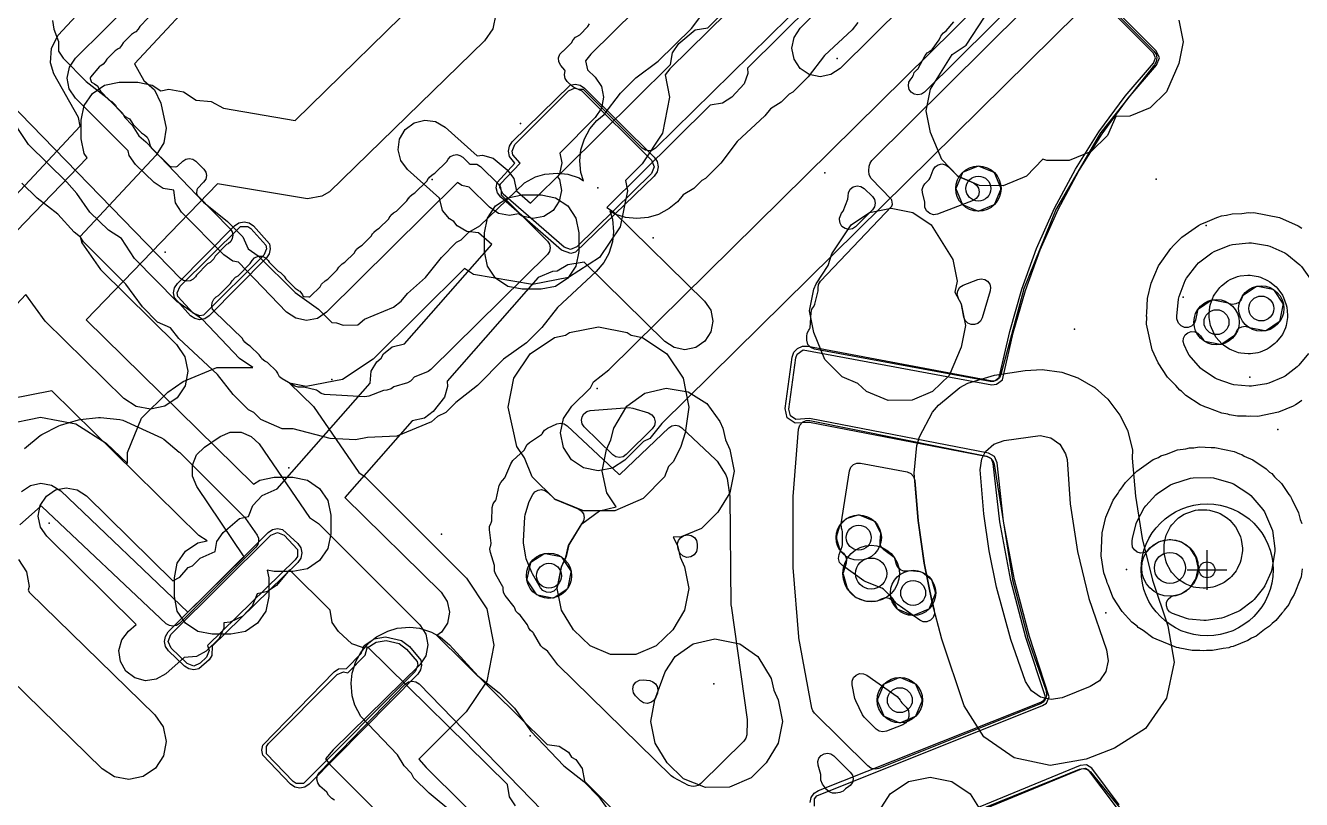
# Model space of a CAD drawing. Header units: metres. Extents: x -2677 to -840, y 169 to 1487.
# Drawn here: x -2330.3 to -2262.6, y 718.4 to 759.4 of the extents above; entities that cross this region are included whole.
import ezdxf

# ---------------------------------------------------------------- set-up
doc = ezdxf.new("R2010")
doc.units = ezdxf.units.M
for name, color, linetype in [('AI_GREENING_ALLOWED_ZONE', 4, 'Continuous'), ('AI_GREENING_EXCLUSIONS', 1, 'Continuous'), ('AI_GREENING_LAWN', 82, 'Continuous'), ('AI_GREENING_REJECTED', 6, 'Continuous'), ('AI_GREENING_SHRUBS', 92, 'Continuous'), ('AI_GREENING_TREES', 3, 'Continuous')]:
    doc.layers.add(name, color=color, linetype=linetype)

# ---------------------------------------------------------------- blocks, each defined once
blk = doc.blocks.new('AI_TREE')
for p, q in [((0, -0.3), (0, 0.3)), ((-0.3, 0), (0.3, 0))]:
    blk.add_line(p, q)
for radius in [1, 0.12]:
    blk.add_circle((0, 0), radius)
blk = doc.blocks.new('AI_SHRUB')
for radius in [1, 0.55]:
    blk.add_circle((0, 0), radius)

msp = doc.modelspace()

# ---------------------------------------------------------------- linework, layer by layer
at = {"layer": 'AI_GREENING_ALLOWED_ZONE'}
for points in [[(-2282.602, 749.864), (-2282.612, 749.863), (-2282.613, 750.03), (-2282.732, 750.537), (-2282.743, 750.701), (-2282.7, 750.86), (-2282.608, 750.997), (-2282.386, 751.229), (-2282.335, 751.309), (-2282.169, 751.732), (-2282.061, 751.898), (-2281.898, 752.01), (-2281.703, 752.049), (-2281.509, 752.01), (-2281.346, 751.899), (-2280.897, 751.439), (-2280.818, 751.385), (-2280.03, 751.044), (-2279.869, 750.932), (-2279.763, 750.767), (-2279.728, 750.575), (-2279.771, 750.383), (-2279.883, 750.223), (-2280.049, 750.118), (-2281.934, 749.392), (-2282.145, 749.359), (-2282.351, 749.418), (-2282.513, 749.558), (-2282.602, 749.752), (-2282.602, 749.864)], [(-2280.832, 744.92), (-2280.893, 745.123), (-2280.865, 745.333), (-2280.752, 745.512), (-2280.574, 745.629), (-2279.799, 745.928), (-2279.617, 745.961), (-2279.436, 745.927), (-2279.28, 745.829), (-2279.169, 745.68), (-2279.121, 745.502), (-2279.14, 745.319), (-2279.565, 743.886), (-2279.652, 743.718), (-2279.795, 743.595), (-2279.973, 743.533), (-2280.161, 743.542), (-2280.333, 743.62), (-2280.464, 743.756), (-2280.535, 743.931), (-2280.668, 744.599), (-2280.694, 744.671), (-2280.832, 744.92)], [(-2267.155, 742.861), (-2267.23, 742.975), (-2267.414, 743.363), (-2267.455, 743.491), (-2267.53, 743.914), (-2267.535, 744.05), (-2267.492, 744.491), (-2267.46, 744.624), (-2267.299, 745.037), (-2267.233, 745.156), (-2266.974, 745.499), (-2266.88, 745.595), (-2266.539, 745.857), (-2266.421, 745.925), (-2266.023, 746.086), (-2265.885, 746.12), (-2265.482, 746.159), (-2265.351, 746.155), (-2264.938, 746.087), (-2264.814, 746.049), (-2264.433, 745.877), (-2264.321, 745.808), (-2263.989, 745.534), (-2263.899, 745.438), (-2263.649, 745.087), (-2263.588, 744.971), (-2263.443, 744.579), (-2263.414, 744.452), (-2263.375, 744.036), (-2263.379, 743.905), (-2263.451, 743.484), (-2263.491, 743.357), (-2263.649, 743.019), (-2263.714, 742.915), (-2263.959, 742.614), (-2264.047, 742.529), (-2264.357, 742.296), (-2264.464, 742.235), (-2264.831, 742.08), (-2264.95, 742.046), (-2265.345, 741.986), (-2265.467, 741.983), (-2265.854, 742.019), (-2265.973, 742.046), (-2266.34, 742.175), (-2266.449, 742.229), (-2266.759, 742.433), (-2266.86, 742.522), (-2267.155, 742.861)], [(-2286.601, 735.789), (-2286.531, 735.976), (-2286.394, 736.121), (-2286.211, 736.201), (-2286.012, 736.202), (-2283.544, 735.726), (-2283.347, 735.641), (-2283.204, 735.481), (-2283.141, 735.276), (-2282.964, 733.155), (-2282.963, 733.14), (-2282.638, 730.907), (-2282.636, 730.893), (-2282.214, 728.809), (-2282.211, 728.796), (-2282.111, 728.408), (-2282.101, 728.207), (-2282.172, 728.018), (-2282.311, 727.872), (-2282.497, 727.793), (-2282.698, 727.794), (-2282.883, 727.875), (-2284.083, 728.72), (-2284.24, 728.901), (-2284.279, 728.977), (-2284.324, 729.039), (-2284.8, 729.515), (-2284.885, 729.571), (-2285.74, 729.905), (-2285.846, 729.962), (-2286.982, 730.762), (-2287.13, 730.925), (-2287.193, 731.137), (-2287.159, 731.355), (-2286.993, 731.773), (-2286.976, 731.864), (-2286.976, 732.568), (-2286.989, 732.647), (-2287.021, 732.745), (-2287.041, 732.981), (-2286.601, 735.789)], [(-2302.067, 729.742), (-2302.144, 729.556), (-2302.289, 729.417), (-2302.477, 729.345), (-2302.678, 729.354), (-2302.859, 729.44), (-2302.992, 729.591), (-2303.414, 730.334), (-2303.444, 730.395), (-2303.739, 731.13), (-2303.769, 731.237), (-2303.884, 731.96), (-2303.89, 732.066), (-2303.82, 733.349), (-2303.8, 733.464), (-2303.61, 734.105), (-2303.571, 734.199), (-2303.396, 734.527), (-2303.279, 734.671), (-2303.118, 734.763), (-2302.935, 734.79), (-2302.754, 734.749), (-2302.601, 734.644), (-2302.271, 734.314), (-2302.19, 734.26), (-2300.985, 733.769), (-2300.824, 733.664), (-2300.715, 733.506), (-2300.673, 733.319), (-2300.705, 733.13), (-2300.806, 732.967), (-2300.829, 732.942), (-2301.481, 731.861), (-2301.51, 731.79), (-2301.635, 731.256), (-2301.667, 731.164), (-2301.866, 730.722), (-2301.883, 730.668), (-2302.067, 729.742)], [(-2269.522, 730.413), (-2269.592, 730.514), (-2269.774, 730.857), (-2269.817, 730.97), (-2269.91, 731.347), (-2269.924, 731.469), (-2269.923, 731.867), (-2269.907, 731.989), (-2269.808, 732.375), (-2269.763, 732.489), (-2269.577, 732.83), (-2269.507, 732.929), (-2269.244, 733.215), (-2269.151, 733.294), (-2268.852, 733.491), (-2268.726, 733.551), (-2268.26, 733.697), (-2268.116, 733.72), (-2267.662, 733.726), (-2267.52, 733.707), (-2267.083, 733.584), (-2266.951, 733.525), (-2266.554, 733.273), (-2266.443, 733.178), (-2266.135, 732.822), (-2266.058, 732.699), (-2265.872, 732.285), (-2265.832, 732.147), (-2265.771, 731.697), (-2265.773, 731.553), (-2265.85, 731.062), (-2265.89, 730.932), (-2266.042, 730.598), (-2266.107, 730.493), (-2266.349, 730.192), (-2266.437, 730.107), (-2266.745, 729.874), (-2266.852, 729.812), (-2267.217, 729.658), (-2267.337, 729.624), (-2267.729, 729.565), (-2267.853, 729.561), (-2268.237, 729.599), (-2268.356, 729.626), (-2268.72, 729.756), (-2268.83, 729.812), (-2269.162, 730.035), (-2269.255, 730.116), (-2269.522, 730.413)], [(-2295.705, 731.762), (-2295.715, 731.936), (-2295.664, 732.103), (-2295.558, 732.243), (-2295.411, 732.337), (-2295.373, 732.353), (-2295.183, 732.392), (-2294.993, 732.355), (-2294.83, 732.249), (-2294.721, 732.089), (-2294.68, 731.899), (-2294.677, 731.708), (-2294.717, 731.505), (-2294.837, 731.335), (-2295.015, 731.228), (-2295.221, 731.203), (-2295.419, 731.263), (-2295.576, 731.399), (-2295.664, 731.587), (-2295.705, 731.762)], [(-2297.95, 723.858), (-2298.064, 724.029), (-2298.099, 724.232), (-2298.05, 724.433), (-2297.924, 724.596), (-2297.742, 724.694), (-2297.537, 724.711), (-2297.199, 724.668), (-2297.029, 724.614), (-2296.889, 724.504), (-2296.796, 724.352), (-2296.762, 724.178), (-2296.792, 724.002), (-2296.869, 723.79), (-2296.972, 723.62), (-2297.133, 723.504), (-2297.327, 723.46), (-2297.522, 723.494), (-2297.689, 723.602), (-2297.95, 723.858)], [(-2286.466, 724.45), (-2286.466, 724.647), (-2286.39, 724.829), (-2286.249, 724.968), (-2286.066, 725.041), (-2285.868, 725.037), (-2285.688, 724.958), (-2284.074, 723.821), (-2283.916, 723.639), (-2283.878, 723.564), (-2283.832, 723.502), (-2283.597, 723.266), (-2283.483, 723.089), (-2283.452, 722.88), (-2283.459, 722.766), (-2283.506, 722.585), (-2283.615, 722.434), (-2283.773, 722.334), (-2284.648, 721.985), (-2284.837, 721.95), (-2285.026, 721.989), (-2285.186, 722.096), (-2285.819, 722.726), (-2285.915, 722.859), (-2286.276, 723.592), (-2286.318, 723.715), (-2286.466, 724.45)]]:
    msp.add_lwpolyline(points, close=True, dxfattribs=at)
at = {"layer": 'AI_GREENING_EXCLUSIONS'}
for points in [[(-2288.486, 769.529), (-2300.32, 757.861), (-2300.593, 757.52), (-2300.487, 757.038), (-2300.087, 756.64), (-2299.761, 756.154), (-2299.645, 755.581), (-2299.758, 755.006), (-2300.082, 754.519), (-2301.967, 752.625), (-2301.862, 752.104), (-2301.975, 751.53), (-2302.081, 751.369), (-2301.984, 751.222), (-2301.875, 750.647), (-2301.993, 750.074), (-2302.322, 749.59), (-2302.811, 749.268), (-2303.386, 749.158), (-2303.959, 749.277), (-2304.159, 749.413), (-2304.636, 749.316), (-2305.21, 749.429), (-2305.698, 749.753), (-2306.777, 750.827), (-2307.155, 750.902), (-2307.388, 751.058), (-2314.327, 744.19), (-2314.815, 743.867), (-2315.39, 743.756), (-2315.964, 743.873), (-2316.449, 744.202), (-2319.005, 746.84), (-2319.292, 746.899), (-2319.777, 747.227), (-2322.021, 749.498), (-2322.344, 749.987), (-2322.436, 750.651), (-2322.992, 750.755), (-2323.476, 751.067), (-2324.463, 752.015), (-2324.463, 752.015), (-2324.802, 752.504), (-2324.851, 752.739), (-2327.649, 755.537), (-2327.971, 756.025), (-2328.082, 756.598), (-2327.965, 757.171), (-2327.639, 757.656), (-2321.351, 763.895)], [(-2304.308, 718.03), (-2304.637, 718.514), (-2304.741, 719.166), (-2312.145, 726.448), (-2312.433, 726.432), (-2312.986, 726.626), (-2313.701, 727.268), (-2314.031, 727.752), (-2314.134, 728.404), (-2316.302, 730.536), (-2316.985, 729.715), (-2317.47, 729.387), (-2318.019, 729.275), (-2318.268, 728.621), (-2318.763, 728.083), (-2319.439, 727.766), (-2319.781, 727.731), (-2319.786, 727.443), (-2320.02, 726.906), (-2320.713, 726.239), (-2321.22, 725.946), (-2321.878, 725.89), (-2322.852, 725.035), (-2323.359, 724.742), (-2323.939, 724.666), (-2324.504, 724.817), (-2324.969, 725.173), (-2325.262, 725.68), (-2325.338, 726.26), (-2325.187, 726.825), (-2324.831, 727.29), (-2324.419, 727.652), (-2329.17, 732.324), (-2329.499, 732.808), (-2329.618, 733.381), (-2329.509, 733.956), (-2329.188, 734.446), (-2328.704, 734.775), (-2328.131, 734.894), (-2327.556, 734.784), (-2327.067, 734.463), (-2322.486, 729.958), (-2322.104, 730.159), (-2321.666, 730.659), (-2321.441, 730.757), (-2321.034, 731.164), (-2320.246, 731.504), (-2320.143, 732.034), (-2319.821, 732.522), (-2318.954, 733.259), (-2318.475, 733.371), (-2318.242, 733.946), (-2317.747, 734.485), (-2316.955, 734.825), (-2312.027, 740.43), (-2311.964, 741.062), (-2311.671, 741.569), (-2311.428, 741.754), (-2311.303, 741.986), (-2310.849, 742.355), (-2310.196, 742.513), (-2305.569, 747.777), (-2306.267, 748.399), (-2306.899, 748.466), (-2307.403, 748.763), (-2307.588, 749.006), (-2307.818, 749.133), (-2308.185, 749.589), (-2308.339, 750.243), (-2310.038, 751.757), (-2310.391, 752.224), (-2310.538, 752.791), (-2310.458, 753.37), (-2310.161, 753.875), (-2309.694, 754.228), (-2309.128, 754.375), (-2308.548, 754.294), (-2308.043, 753.998), (-2306.345, 752.485), (-2306.058, 752.515), (-2305.496, 752.349), (-2304.75, 751.743), (-2304.397, 751.276), (-2304.261, 750.629), (-2303.512, 749.963), (-2296.09, 757.312), (-2295.983, 757.938), (-2295.655, 758.423), (-2294.781, 759.151), (-2294.119, 759.263), (-2286.866, 766.444)], [(-2334.244, 746.729), (-2327.402, 754.057), (-2327.491, 754.502), (-2328.798, 756.817), (-2328.963, 757.4), (-2328.907, 758.178), (-2328.557, 758.876), (-2323.286, 764.543)], [(-2288.028, 765.053), (-2296.124, 757.093), (-2296.382, 756.767), (-2296.145, 755.589), (-2296.521, 753.675), (-2297.601, 752.05), (-2298.479, 751.168), (-2298.375, 750.621), (-2298.77, 748.71), (-2299.866, 747.096), (-2301.496, 746.025), (-2303.412, 745.658), (-2306.542, 746.192), (-2307.012, 746.505), (-2311.865, 741.702), (-2313.493, 740.626), (-2315.41, 740.256), (-2316.302, 740.439), (-2315.026, 739.194), (-2312.621, 735.703), (-2312.281, 735.474), (-2306.913, 730.092), (-2305.831, 728.468), (-2305.453, 726.554), (-2305.837, 724.641), (-2306.923, 723.021), (-2309.434, 720.516), (-2309.055, 720.066), (-2303.256, 714.321)], [(-2285.13, 763.941), (-2292.007, 757.133), (-2291.995, 756.844), (-2292.196, 756.295), (-2292.848, 755.587), (-2293.336, 755.265), (-2293.99, 755.169), (-2299.466, 749.747), (-2299.109, 749.512), (-2294.294, 744.777), (-2293.964, 744.293), (-2293.845, 743.72), (-2293.955, 743.145), (-2294.276, 742.655), (-2294.76, 742.326), (-2295.333, 742.207), (-2295.908, 742.317), (-2296.397, 742.638), (-2300.67, 746.84), (-2301.536, 746.699), (-2302.11, 746.364), (-2302.358, 746.342), (-2303.114, 746.026), (-2307.942, 740.534), (-2307.91, 740.247), (-2308.073, 739.685), (-2308.674, 738.934), (-2309.139, 738.578), (-2309.784, 738.438), (-2313.362, 734.368), (-2308.261, 729.351), (-2307.932, 728.867), (-2307.813, 728.294), (-2307.922, 727.719), (-2308.243, 727.23), (-2308.491, 727.061), (-2302.627, 721.294), (-2301.999, 721.196), (-2301.51, 720.875), (-2301.338, 720.622), (-2301.114, 720.485), (-2300.77, 720.011), (-2300.649, 719.349), (-2288.183, 706.868)], [(-2273.21, 761.325), (-2296.547, 738.297), (-2297.196, 737.493), (-2297.524, 737.334), (-2298.519, 736.354), (-2299.171, 735.926), (-2299.938, 735.78), (-2300.702, 735.938), (-2301.347, 736.377), (-2301.776, 737.029), (-2301.922, 737.795), (-2301.764, 738.559), (-2301.325, 739.205), (-2300.332, 740.183), (-2300.169, 740.507), (-2299.36, 741.141), (-2275.817, 764.372)], [(-2273.21, 761.325), (-2296.547, 738.297), (-2297.196, 737.493), (-2297.524, 737.334), (-2298.519, 736.354), (-2299.171, 735.926), (-2299.938, 735.78), (-2300.702, 735.938), (-2301.347, 736.377), (-2301.776, 737.029), (-2301.922, 737.795), (-2301.764, 738.559), (-2301.325, 739.205), (-2300.332, 740.183), (-2300.169, 740.507), (-2299.36, 741.141), (-2275.817, 764.372)], [(-2288.693, 718.218), (-2288.636, 718.482), (-2288.479, 718.709), (-2288.253, 718.855), (-2276.457, 723.525), (-2276.457, 723.525), (-2276.3, 723.627), (-2276.216, 723.82), (-2277.261, 726.958), (-2278.054, 729.967), (-2278.634, 733.076), (-2278.979, 736.179), (-2279.068, 736.421), (-2279.286, 736.533), (-2288.73, 738.357), (-2289.49, 738.309), (-2289.902, 738.595), (-2290.016, 739.083), (-2289.643, 741.803), (-2289.549, 742.069), (-2289.358, 742.276), (-2289.101, 742.391), (-2288.82, 742.396), (-2279.044, 740.552), (-2278.872, 740.568), (-2278.66, 740.726), (-2278.111, 743.162), (-2277.466, 745.42), (-2276.682, 747.574), (-2275.729, 749.71), (-2274.625, 751.772), (-2273.375, 753.753), (-2271.983, 755.644), (-2270.489, 757.395), (-2270.37, 757.665), (-2270.493, 757.919), (-2276.787, 764.247)], [(-2288.459, 718.023), (-2288.452, 718.403), (-2288.34, 718.565), (-2276.365, 723.347), (-2276.158, 723.481), (-2276.012, 723.815), (-2277.067, 727.009), (-2277.067, 727.009), (-2277.86, 730.018), (-2278.438, 733.112), (-2278.782, 736.214), (-2278.917, 736.555), (-2279.232, 736.726), (-2288.724, 738.559), (-2289.443, 738.503), (-2289.737, 738.707), (-2289.818, 739.056), (-2289.445, 741.776), (-2289.378, 741.965), (-2289.058, 742.196), (-2279.053, 740.35), (-2278.816, 740.373), (-2278.489, 740.616), (-2277.919, 743.107), (-2277.279, 745.351), (-2276.494, 747.505), (-2275.546, 749.628), (-2274.449, 751.678), (-2273.206, 753.646), (-2271.822, 755.526), (-2270.327, 757.277), (-2270.167, 757.669), (-2270.337, 758.046), (-2276.645, 764.388)], [(-2282.004, 762.162), (-2287.101, 757.106), (-2287.589, 756.783), (-2288.163, 756.671), (-2288.737, 756.787), (-2289.222, 757.114), (-2289.545, 757.602), (-2289.657, 758.177), (-2289.541, 758.75), (-2289.213, 759.236), (-2284.904, 763.51)], [(-2320.36, 761.816), (-2324.514, 757.358), (-2324.014, 756.479), (-2323.457, 755.974), (-2323.123, 755.269), (-2322.836, 753.945), (-2322.962, 753.174), (-2323.373, 752.511), (-2327.401, 748.197), (-2327.3, 747.86), (-2326.313, 746.447), (-2322.279, 742.475), (-2321.84, 741.829), (-2321.682, 741.065), (-2321.828, 740.299), (-2322.257, 739.647), (-2322.902, 739.208), (-2323.667, 739.05), (-2324.433, 739.196), (-2325.085, 739.625), (-2329.25, 743.726), (-2330.269, 745.125), (-2331.261, 744.063)], [(-2338.251, 740.748), (-2327.021, 752.368), (-2327.183, 752.611), (-2327.335, 753.376), (-2327.335, 754.376), (-2327.183, 755.141), (-2326.749, 755.79), (-2326.1, 756.224), (-2325.335, 756.376), (-2324.335, 756.376), (-2323.57, 756.224), (-2323.111, 755.918), (-2322.687, 756.01), (-2321.919, 755.871), (-2321.24, 755.426), (-2320.457, 755.352), (-2319.793, 754.999), (-2315.997, 754.345), (-2308.761, 761.431)], [(-2305.362, 759.981), (-2305.523, 759.217), (-2305.963, 758.573), (-2314.175, 750.567), (-2314.583, 750.345), (-2315.35, 750.2), (-2320.115, 750.995), (-2327.075, 743.794), (-2318.205, 735.072), (-2317.876, 735.292), (-2317.111, 735.444), (-2316.111, 735.444), (-2315.346, 735.292), (-2314.697, 734.858), (-2314.263, 734.209), (-2314.111, 733.444), (-2314.111, 732.444), (-2314.263, 731.679), (-2314.697, 731.03), (-2315.346, 730.596), (-2316.111, 730.444), (-2317.111, 730.444), (-2317.477, 730.517), (-2317.399, 730.124), (-2317.399, 729.124), (-2317.551, 728.358), (-2317.985, 727.709), (-2318.634, 727.276), (-2319.399, 727.124), (-2320.399, 727.124), (-2321.164, 727.276), (-2321.813, 727.709), (-2322.247, 728.358), (-2322.399, 729.124), (-2322.399, 730.124), (-2322.247, 730.889), (-2321.813, 731.538), (-2321.164, 731.971), (-2320.663, 732.071), (-2321.106, 732.362), (-2328.899, 740.027), (-2331.137, 739.59)], [(-2328.854, 759.651), (-2328.794, 759.184), (-2328.545, 758.538), (-2328.545, 758.027), (-2328.295, 757.659), (-2327.073, 756.409), (-2325.969, 755.555), (-2325.159, 754.745), (-2325.046, 754.523), (-2324.63, 754.107), (-2324.284, 753.54), (-2323.908, 753.227), (-2320.858, 750.022), (-2319.578, 748.993), (-2318.768, 748.182), (-2318.484, 747.552), (-2317.951, 747.173), (-2315.995, 745.23), (-2314.767, 744.35), (-2314.058, 743.64), (-2313.803, 743.637), (-2313.445, 743.502), (-2312.668, 743.516), (-2312.312, 743.815), (-2310.783, 744.452), (-2310.379, 744.773), (-2310.036, 745.18), (-2309.083, 746.032), (-2308.245, 747.093), (-2307.434, 747.904), (-2307.196, 748.024), (-2306.792, 748.428), (-2306.21, 748.778), (-2303.843, 751.049), (-2303.248, 751.358), (-2302.759, 751.502), (-2302.086, 751.564), (-2301.541, 751.502), (-2300.93, 751.309), (-2300.7, 751.151), (-2300.845, 751.602), (-2300.904, 752.222), (-2300.842, 752.805), (-2300.663, 753.379), (-2300.38, 753.901), (-2300.006, 754.347), (-2299.609, 754.672), (-2298.748, 755.804), (-2297.938, 756.615), (-2296.747, 757.49), (-2294.98, 759.235), (-2294.119, 760.367)], [(-2269.141, 759.675), (-2268.913, 758.527), (-2269.141, 757.379), (-2269.79, 755.878), (-2270.664, 755.025), (-2271.747, 754.572), (-2272.483, 754.556), (-2272.917, 753.558), (-2273.791, 752.705), (-2274.952, 752.236), (-2276.14, 752.236), (-2276.359, 752.31), (-2277.226, 751.404), (-2278.45, 750.892), (-2279.716, 750.908), (-2280.863, 751.404), (-2281.716, 752.278), (-2282.31, 753.715), (-2282.538, 754.863), (-2282.31, 756.011), (-2281.158, 757.848), (-2280.416, 758.344), (-2279.447, 759.819)], [(-2286.162, 759.536), (-2286.466, 759.163), (-2287.923, 757.799), (-2288.79, 756.659), (-2289.601, 755.849), (-2289.81, 755.741), (-2290.235, 755.317), (-2290.791, 754.973), (-2291.095, 754.6), (-2292.552, 753.236), (-2293.419, 752.097), (-2294.23, 751.286), (-2294.44, 751.178), (-2294.864, 750.754), (-2295.421, 750.41), (-2295.724, 750.037), (-2296.159, 749.68), (-2296.726, 749.378), (-2297.271, 749.215), (-2297.885, 749.156), (-2298.473, 749.218), (-2299.044, 749.394), (-2299.306, 749.566), (-2299.169, 749.119), (-2299.111, 748.455), (-2299.172, 747.916), (-2299.368, 747.302), (-2299.626, 746.832), (-2300.039, 746.343), (-2302.082, 744.444), (-2302.916, 743.386), (-2303.727, 742.575), (-2304.951, 741.701), (-2306.333, 740.305), (-2307.476, 739.4), (-2308.007, 738.87), (-2308.444, 738.673), (-2308.763, 738.38), (-2310.61, 737.619), (-2312.154, 737.554), (-2312.797, 737.428), (-2314.142, 737.508), (-2316.107, 738.005), (-2316.681, 738.019), (-2317.82, 738.509), (-2318.194, 738.883), (-2318.475, 739.021), (-2319.285, 739.831), (-2320.12, 740.894), (-2322.161, 742.794), (-2322.605, 743.359), (-2323.286, 743.664), (-2324.097, 744.474), (-2324.972, 745.679), (-2327.218, 747.918), (-2327.377, 748.163), (-2327.72, 748.434), (-2328.581, 749.38), (-2329.677, 750.227), (-2330.487, 751.037)], [(-2331.383, 738.248), (-2329.507, 738.633), (-2327.623, 738.285), (-2326.009, 737.255), (-2324.878, 736.178), (-2324.88, 736.764), (-2324.136, 738.573), (-2322.755, 739.958), (-2321.926, 740.513), (-2320.14, 741.258), (-2318.24, 741.269), (-2318.939, 741.742), (-2320.909, 743.807), (-2322.267, 744.767), (-2324.511, 747.038), (-2325.21, 748.098), (-2325.901, 748.543), (-2326.888, 749.491), (-2327.573, 750.48), (-2328.096, 751.081), (-2330.139, 753.077), (-2331.212, 754.703)], [(-2262.612, 739.511), (-2262.864, 739.33), (-2262.961, 739.289), (-2263.081, 739.213), (-2263.865, 738.898), (-2264.957, 738.673), (-2265.365, 738.678), (-2265.435, 738.667), (-2265.572, 738.68), (-2266.036, 738.685), (-2266.45, 738.763), (-2266.507, 738.769), (-2266.547, 738.782), (-2266.866, 738.842), (-2267.599, 739.126), (-2267.761, 739.179), (-2267.796, 739.202), (-2268.006, 739.284), (-2268.767, 739.773), (-2268.999, 740.004), (-2269.094, 740.068), (-2269.305, 740.309), (-2269.747, 740.75), (-2269.747, 740.75), (-2270.239, 741.509), (-2270.551, 742.206), (-2270.856, 743.556), (-2270.842, 743.922), (-2270.854, 743.99), (-2270.834, 744.156), (-2270.806, 744.914), (-2270.611, 745.736), (-2270.225, 746.644), (-2269.574, 747.577), (-2269.418, 747.732), (-2269.38, 747.786), (-2269.315, 747.836), (-2268.977, 748.175), (-2268.105, 748.79), (-2268.036, 748.819), (-2268.01, 748.839), (-2267.621, 748.996), (-2267.133, 749.204), (-2267.065, 749.22), (-2266.884, 749.293), (-2266.621, 749.327), (-2266.312, 749.401), (-2265.81, 749.43), (-2265.44, 749.477), (-2265.325, 749.458), (-2265.165, 749.468), (-2263.805, 749.214), (-2262.822, 748.778), (-2262.618, 748.64)], [(-2330.513, 734.699), (-2330.035, 735.018), (-2329.472, 735.133), (-2328.907, 735.029), (-2328.422, 734.72), (-2321.693, 728.299), (-2318.694, 731.231), (-2321.216, 734.963), (-2321.443, 735.504), (-2321.445, 736.091), (-2321.222, 736.634), (-2320.807, 737.049), (-2319.978, 737.604), (-2319.443, 737.828), (-2318.862, 737.831), (-2318.324, 737.614), (-2317.909, 737.209), (-2315.229, 733.318), (-2314.759, 733.003), (-2309.391, 727.62), (-2309.067, 727.133), (-2308.953, 726.559), (-2309.068, 725.985), (-2309.394, 725.499), (-2313.98, 720.996), (-2314.384, 720.523), (-2314.155, 720.223), (-2303.286, 709.395)], [(-2262.598, 730.598), (-2262.654, 730.167), (-2262.68, 730.109), (-2262.685, 730.08), (-2263.019, 729.239), (-2263.205, 728.95), (-2263.318, 728.699), (-2263.551, 728.409), (-2263.598, 728.336), (-2263.683, 728.245), (-2263.995, 727.857), (-2264.193, 727.7), (-2264.332, 727.552), (-2264.607, 727.372), (-2265.033, 727.034), (-2265.288, 726.926), (-2265.478, 726.802), (-2266.262, 726.486), (-2266.393, 726.459), (-2266.497, 726.416), (-2266.787, 726.379), (-2267.354, 726.262), (-2267.669, 726.266), (-2267.828, 726.245), (-2268.028, 726.27), (-2268.433, 726.274), (-2269.091, 726.398), (-2269.142, 726.405), (-2269.16, 726.412), (-2269.263, 726.431), (-2270.34, 726.865), (-2270.38, 726.88), (-2270.383, 726.882), (-2270.527, 726.94), (-2270.527, 726.94), (-2271.035, 727.321), (-2271.29, 727.492), (-2271.344, 727.552), (-2271.635, 727.769), (-2272.144, 728.339), (-2272.636, 729.098), (-2272.871, 729.716), (-2272.937, 729.848), (-2272.959, 729.947), (-2273.127, 730.39), (-2273.264, 731.285), (-2273.202, 732.502), (-2273.007, 733.324), (-2272.622, 734.233), (-2272.365, 734.6), (-2272.31, 734.708), (-2272.212, 734.819), (-2271.97, 735.165), (-2271.457, 735.68), (-2271.44, 735.699), (-2271.433, 735.704), (-2271.374, 735.763), (-2270.502, 736.379), (-2270.228, 736.488), (-2270.09, 736.578), (-2269.79, 736.664), (-2269.217, 736.893), (-2268.762, 736.956), (-2268.569, 737.011), (-2268.346, 737.014), (-2268.072, 737.052), (-2267.423, 737.026), (-2267.301, 737.028), (-2267.271, 737.02), (-2267.228, 737.018), (-2266.201, 736.803), (-2265.922, 736.679), (-2265.797, 736.647), (-2265.671, 736.567), (-2265.219, 736.366), (-2264.518, 735.896), (-2264.334, 735.719), (-2264.219, 735.646), (-2264.076, 735.471), (-2263.702, 735.113), (-2263.31, 734.536), (-2263.217, 734.423), (-2263.192, 734.363), (-2263.143, 734.291), (-2262.8, 733.562), (-2262.713, 733.214), (-2262.62, 732.991)], [(-2330.662, 731.089), (-2330.243, 730.43), (-2330.107, 729.662), (-2330.152, 729.463), (-2330.075, 729.334), (-2323.437, 722.859), (-2322.996, 722.215), (-2322.834, 721.452), (-2322.977, 720.685), (-2323.402, 720.031), (-2324.046, 719.589), (-2324.809, 719.427), (-2325.576, 719.57), (-2326.231, 719.996), (-2332.728, 726.335)], [(-2307.642, 717.662), (-2308.89, 718.698), (-2309.701, 719.509), (-2309.823, 719.752), (-2310.223, 720.153), (-2310.574, 720.739), (-2312.516, 722.77), (-2312.828, 723.372), (-2312.972, 723.869), (-2313.03, 724.535), (-2312.972, 725.057), (-2312.772, 725.69), (-2312.516, 726.156), (-2312.088, 726.665), (-2311.684, 726.987), (-2311.684, 726.987), (-2311.086, 727.299), (-2310.585, 727.444), (-2309.914, 727.502), (-2309.398, 727.444), (-2308.761, 727.242), (-2308.286, 726.979), (-2307.804, 726.568), (-2306.298, 724.905), (-2305.183, 724.027), (-2304.372, 723.216), (-2303.499, 721.986), (-2301.751, 720.155), (-2300.698, 719.321), (-2299.888, 718.511), (-2299.014, 717.28)], [(-2272.301, 718.088), (-2273.76, 720.039), (-2274.035, 720.21), (-2274.376, 720.177), (-2285.62, 715.544)], [(-2272.455, 717.961), (-2273.906, 719.901), (-2274.082, 720.013), (-2274.315, 719.986), (-2285.544, 715.359)]]:
    msp.add_lwpolyline(points, dxfattribs=at)
for points in [[(-2304.482, 753.216), (-2301.415, 756.223), (-2301.147, 756.277), (-2300.879, 756.224), (-2300.651, 756.073), (-2296.96, 752.4), (-2296.807, 752.171), (-2296.754, 751.902), (-2296.808, 751.632), (-2296.963, 751.405), (-2301.133, 747.368), (-2301.386, 747.312), (-2301.867, 747.483), (-2305.099, 750.288), (-2305.271, 750.514), (-2305.339, 750.791), (-2305.292, 751.072), (-2304.352, 752.098), (-2304.632, 752.452), (-2304.686, 752.72), (-2304.634, 752.988), (-2304.482, 753.216)], [(-2300.792, 755.931), (-2297.101, 752.258), (-2296.954, 751.902), (-2297.103, 751.547), (-2301.057, 747.655), (-2301.393, 747.512), (-2301.736, 747.634), (-2304.968, 750.439), (-2305.139, 750.798), (-2305.105, 750.999), (-2304.069, 752.099), (-2304.448, 752.529), (-2304.486, 752.721), (-2304.341, 753.075), (-2301.5, 755.93), (-2301.146, 756.077), (-2300.792, 755.931)], [(-2301.11, 746.641), (-2301.544, 745.992), (-2302.193, 745.559), (-2302.958, 745.407), (-2303.958, 745.407), (-2304.723, 745.559), (-2305.372, 745.992), (-2305.806, 746.641), (-2305.958, 747.407), (-2305.958, 748.407), (-2305.806, 749.172), (-2305.372, 749.821), (-2304.723, 750.254), (-2303.958, 750.407), (-2302.958, 750.407), (-2302.193, 750.254), (-2301.544, 749.821), (-2301.11, 749.172), (-2300.958, 748.407), (-2300.958, 747.407), (-2301.11, 746.641)], [(-2283.251, 749.478), (-2282.278, 748.827), (-2281.128, 746.99), (-2280.9, 745.842), (-2281.017, 745.254), (-2280.675, 744.637), (-2280.447, 743.489), (-2280.675, 742.341), (-2281.324, 740.841), (-2282.198, 739.987), (-2283.282, 739.534), (-2284.547, 739.518), (-2285.708, 739.987), (-2286.16, 740.419), (-2286.987, 740.765), (-2287.904, 741.681), (-2288.498, 743.118), (-2288.726, 744.266), (-2288.498, 745.414), (-2288.365, 745.702), (-2287.735, 746.669), (-2287.539, 747.278), (-2286.52, 748.827), (-2285.547, 749.478), (-2284.399, 749.706), (-2283.251, 749.478)], [(-2321.553, 744.008), (-2322.394, 744.955), (-2322.444, 745.219), (-2322.391, 745.483), (-2322.242, 745.707), (-2319.208, 748.773), (-2318.978, 748.928), (-2318.706, 748.981), (-2318.435, 748.925), (-2318.207, 748.767), (-2317.365, 747.822), (-2317.315, 747.558), (-2317.368, 747.294), (-2317.517, 747.069), (-2320.551, 744.002), (-2320.781, 743.847), (-2321.053, 743.794), (-2321.324, 743.851), (-2321.553, 744.008)], [(-2322.099, 745.567), (-2318.901, 748.743), (-2318.513, 748.741), (-2318.35, 748.628), (-2317.551, 747.748), (-2317.515, 747.559), (-2317.659, 747.21), (-2320.858, 744.032), (-2321.052, 743.994), (-2321.409, 744.147), (-2322.208, 745.029), (-2322.244, 745.218), (-2322.099, 745.567)], [(-2298.387, 743.114), (-2298.188, 742.981), (-2297.585, 742.861), (-2296.287, 741.994), (-2295.42, 740.696), (-2295.116, 739.166), (-2295.323, 737.795), (-2295.549, 737.07), (-2295.942, 736.28), (-2296.194, 736.009), (-2296.421, 735.466), (-2297.544, 734.322), (-2299.052, 733.674), (-2300.714, 733.659), (-2302.236, 734.279), (-2303.423, 735.466), (-2303.842, 736.468), (-2304.244, 737.07), (-2304.706, 739.166), (-2304.401, 740.696), (-2303.534, 741.994), (-2302.237, 742.861), (-2301.654, 742.977), (-2301.449, 743.114), (-2299.918, 743.419), (-2298.387, 743.114)], [(-2280.323, 740.436), (-2278.923, 740.863), (-2277.289, 741.109), (-2276.391, 741.162), (-2275.341, 741.017), (-2274.49, 740.722), (-2273.575, 740.187), (-2272.902, 739.589), (-2272.262, 738.744), (-2271.869, 737.934), (-2271.601, 736.908), (-2271.623, 736.456), (-2271.436, 734.44), (-2271.079, 732.198), (-2270.542, 729.989), (-2269.726, 727.568), (-2269.383, 725.648), (-2269.801, 723.742), (-2270.917, 722.142), (-2272.56, 721.09), (-2274.05, 720.507), (-2275.971, 720.164), (-2277.876, 720.583), (-2279.477, 721.699), (-2280.528, 723.342), (-2281.712, 726.86), (-2282.212, 728.802), (-2282.637, 730.9), (-2282.964, 733.147), (-2283.173, 735.667), (-2283.032, 737.124), (-2282.889, 737.597), (-2282.202, 738.889), (-2281.889, 739.272), (-2280.759, 740.202), (-2280.323, 740.436)], [(-2299.482, 736.922), (-2299.251, 737.434), (-2299.105, 738.054), (-2298.407, 739.212), (-2297.456, 739.894), (-2296.316, 740.161), (-2295.161, 739.972), (-2294.166, 739.355), (-2293.484, 738.404), (-2293.325, 738.054), (-2293.179, 737.434), (-2292.948, 736.922), (-2292.721, 735.774), (-2292.951, 734.626), (-2293.58, 733.591), (-2294.454, 732.738), (-2295.537, 732.284), (-2295.945, 732.269), (-2295.721, 731.828), (-2295.575, 731.208), (-2295.344, 730.696), (-2295.117, 729.548), (-2295.347, 728.4), (-2295.977, 727.364), (-2296.85, 726.511), (-2297.934, 726.058), (-2299.277, 726.058), (-2300.36, 726.511), (-2301.234, 727.364), (-2301.875, 728.4), (-2302.105, 729.548), (-2301.878, 730.696), (-2301.647, 731.208), (-2301.501, 731.828), (-2300.803, 732.986), (-2299.852, 733.668), (-2298.976, 733.874), (-2299.479, 734.626), (-2299.709, 735.774), (-2299.482, 736.922)], [(-2275.453, 737.192), (-2275.143, 736.695), (-2275.062, 736.388), (-2274.912, 734.03), (-2274.511, 731.509), (-2273.907, 729.025), (-2272.985, 726.293), (-2272.882, 725.717), (-2273.008, 725.145), (-2273.342, 724.665), (-2273.835, 724.35), (-2275.325, 723.767), (-2275.902, 723.664), (-2276.473, 723.789), (-2276.953, 724.124), (-2277.269, 724.617), (-2278.054, 726.845), (-2278.812, 729.629), (-2279.197, 731.542), (-2279.483, 733.511), (-2279.678, 735.843), (-2279.592, 736.422), (-2279.386, 736.81), (-2278.953, 737.204), (-2278.403, 737.402), (-2276.499, 737.664), (-2275.929, 737.532), (-2275.453, 737.192)], [(-2322.87, 726.472), (-2322.928, 726.744), (-2322.876, 727.016), (-2322.722, 727.248), (-2317.429, 732.523), (-2317.202, 732.674), (-2316.935, 732.727), (-2316.668, 732.675), (-2315.846, 731.933), (-2315.693, 731.704), (-2315.64, 731.434), (-2315.695, 731.164), (-2315.85, 730.936), (-2320.396, 726.49), (-2320.407, 725.997), (-2320.558, 725.772), (-2321.107, 725.297), (-2321.37, 725.243), (-2321.634, 725.291), (-2321.861, 725.436), (-2322.711, 726.245), (-2322.87, 726.472)], [(-2322.581, 727.106), (-2317.288, 732.381), (-2316.935, 732.527), (-2316.582, 732.382), (-2315.878, 731.627), (-2315.879, 731.241), (-2315.99, 731.079), (-2320.639, 726.532), (-2320.553, 726.264), (-2320.699, 725.913), (-2321.025, 725.589), (-2321.372, 725.443), (-2321.723, 725.581), (-2322.573, 726.39), (-2322.728, 726.746), (-2322.581, 727.106)], [(-2310.362, 726.793), (-2309.942, 726.481), (-2309.341, 725.756), (-2309.295, 725.495), (-2309.35, 725.235), (-2309.497, 725.015), (-2315.249, 719.186), (-2315.475, 719.033), (-2315.744, 718.978), (-2316.012, 719.03), (-2316.241, 719.182), (-2317.707, 720.715), (-2317.762, 720.982), (-2317.71, 721.25), (-2313.919, 725.137), (-2313.693, 725.289), (-2313.267, 725.312), (-2312.49, 726.099), (-2312.336, 726.532), (-2311.803, 726.876), (-2311.2, 726.999), (-2310.362, 726.793)], [(-2310.476, 726.629), (-2310.089, 726.345), (-2309.528, 725.685), (-2309.495, 725.498), (-2309.639, 725.155), (-2315.553, 719.217), (-2315.937, 719.215), (-2316.1, 719.323), (-2317.523, 720.792), (-2317.524, 721.174), (-2317.417, 721.337), (-2313.777, 724.996), (-2313.425, 725.143), (-2313.207, 725.088), (-2312.29, 726.018), (-2312.183, 726.404), (-2311.708, 726.7), (-2311.175, 726.8), (-2310.476, 726.629)], [(-2290.157, 722.506), (-2290.387, 721.358), (-2291.016, 720.322), (-2291.826, 719.512), (-2292.973, 719.016), (-2294.239, 719), (-2295.4, 719.469), (-2296.274, 720.322), (-2296.915, 721.358), (-2297.145, 722.506), (-2296.918, 723.654), (-2296.382, 725.136), (-2295.843, 725.944), (-2294.892, 726.626), (-2293.752, 726.893), (-2292.41, 726.626), (-2291.459, 725.944), (-2290.761, 724.786), (-2290.615, 724.166), (-2290.384, 723.654), (-2290.157, 722.506)], [(-2281.174, 719.318), (-2280.201, 718.667), (-2279.051, 716.83), (-2278.823, 715.682), (-2279.051, 714.534), (-2279.7, 713.033), (-2280.51, 712.223), (-2281.003, 712.001), (-2281.394, 711.105), (-2282.204, 710.294), (-2283.429, 709.783), (-2284.694, 709.798), (-2285.778, 710.252), (-2286.652, 711.105), (-2287.289, 712.605), (-2287.517, 713.753), (-2287.289, 714.901), (-2286.137, 716.738), (-2285.375, 717.248), (-2284.443, 718.667), (-2283.47, 719.318), (-2282.322, 719.546), (-2281.174, 719.318)]]:
    msp.add_lwpolyline(points, close=True, dxfattribs=at)
at = {"layer": 'AI_GREENING_LAWN'}
for points in [[(-2283.799, 765.763), (-2296.886, 752.883), (-2297.048, 752.777), (-2297.238, 752.74), (-2297.428, 752.778), (-2297.589, 752.885), (-2300.687, 755.968), (-2300.726, 755.993), (-2300.771, 756.002), (-2300.939, 756.002), (-2301.13, 756.039), (-2301.293, 756.147), (-2301.568, 756.421), (-2301.677, 756.584), (-2301.715, 756.776), (-2301.691, 756.893), (-2301.698, 756.894), (-2301.679, 756.982), (-2301.701, 757.018), (-2301.918, 757.264), (-2302.022, 757.455), (-2302.036, 757.673), (-2301.956, 757.875), (-2301.798, 758.025), (-2301.774, 758.039), (-2301.336, 758.475), (-2301.254, 758.619), (-2301.13, 758.763), (-2301.062, 758.799), (-2301.065, 758.804), (-2301.065, 758.804), (-2300.908, 758.897), (-2300.47, 759.334), (-2300.388, 759.477)], [(-2275.553, 762.862), (-2282.633, 755.856), (-2282.791, 755.75), (-2282.978, 755.711), (-2283.166, 755.745), (-2283.327, 755.847), (-2283.439, 756.002), (-2283.484, 756.188), (-2283.456, 756.376), (-2283.36, 756.541), (-2283.262, 756.653), (-2283.242, 756.685), (-2283.222, 756.759), (-2283.213, 756.756), (-2283.168, 756.893), (-2283.02, 757.051), (-2282.979, 757.079), (-2282.956, 757.11), (-2282.589, 757.803), (-2282.482, 757.94), (-2282.335, 758.033), (-2282.328, 758.035), (-2282.224, 758.115), (-2282.224, 758.115), (-2281.844, 758.62), (-2281.774, 758.786), (-2281.766, 758.782), (-2281.741, 758.852), (-2281.611, 758.994), (-2281.472, 759.098), (-2281.068, 759.585)], [(-2274.635, 762.225), (-2270.459, 758.027), (-2270.357, 757.878), (-2270.349, 757.861), (-2270.306, 757.666), (-2270.342, 757.47), (-2270.358, 757.43), (-2270.431, 757.306), (-2273.274, 753.723), (-2273.294, 753.693), (-2275.624, 749.694), (-2275.639, 749.662), (-2277.37, 745.39), (-2277.38, 745.36), (-2278.578, 740.884), (-2278.659, 740.717), (-2278.794, 740.59), (-2278.966, 740.522), (-2279.152, 740.521), (-2288.453, 742.228), (-2288.659, 742.317), (-2288.806, 742.487), (-2288.863, 742.704), (-2288.87, 742.912), (-2288.844, 743.087), (-2288.76, 743.242), (-2288.722, 743.289), (-2288.703, 743.321), (-2288.695, 743.357), (-2288.641, 744.184), (-2288.599, 744.354), (-2288.5, 744.5), (-2288.498, 744.502), (-2288.435, 744.616), (-2288.266, 745.321), (-2288.272, 745.474), (-2288.24, 745.669), (-2288.135, 745.836), (-2284.362, 749.811), (-2284.335, 749.857), (-2284.331, 749.909), (-2284.364, 750.122), (-2284.375, 750.158), (-2284.396, 750.188), (-2285.447, 751.284), (-2285.558, 751.466), (-2285.558, 751.466), (-2285.584, 751.678), (-2285.56, 751.93), (-2285.514, 752.096), (-2285.414, 752.237), (-2275.341, 762.227)], [(-2323.79, 759.785), (-2324.238, 759.338), (-2324.32, 759.195), (-2324.443, 759.05), (-2324.511, 759.015), (-2324.508, 759.009), (-2324.665, 758.916), (-2325.113, 758.47), (-2325.195, 758.326), (-2325.318, 758.182), (-2325.387, 758.146), (-2325.383, 758.141), (-2325.54, 758.047), (-2325.988, 757.601), (-2326.064, 757.468), (-2326.167, 757.341), (-2326.306, 757.254), (-2326.346, 757.237), (-2326.375, 757.213), (-2326.852, 756.655), (-2326.872, 756.62), (-2326.866, 756.581), (-2326.811, 756.426), (-2326.788, 756.387), (-2326.752, 756.359), (-2326.636, 756.301), (-2326.467, 756.165), (-2326.42, 756.07), (-2326.415, 756.073), (-2326.318, 755.899), (-2325.857, 755.433), (-2325.718, 755.353), (-2325.529, 755.162), (-2325.451, 755.022), (-2325.008, 754.571), (-2324.852, 754.476), (-2324.855, 754.471), (-2324.787, 754.435), (-2324.665, 754.289), (-2324.585, 754.145), (-2324.141, 753.694), (-2323.985, 753.599), (-2323.841, 753.467), (-2323.759, 753.29), (-2323.687, 752.995), (-2323.62, 752.877), (-2322.656, 751.945), (-2322.62, 751.921), (-2322.577, 751.912), (-2322.322, 751.901), (-2322.275, 751.909), (-2322.234, 751.935), (-2321.96, 752.202), (-2321.798, 752.309), (-2321.607, 752.345), (-2321.416, 752.305), (-2321.255, 752.196), (-2320.845, 751.781), (-2320.738, 751.619), (-2320.701, 751.428), (-2320.739, 751.237), (-2320.847, 751.076), (-2321.173, 750.751), (-2321.196, 750.718), (-2321.207, 750.678), (-2321.227, 750.494), (-2321.221, 750.443), (-2321.194, 750.4), (-2319.444, 748.602), (-2319.343, 748.451), (-2319.303, 748.274), (-2319.328, 748.095), (-2319.415, 747.936), (-2319.554, 747.819), (-2319.631, 747.775), (-2320.236, 747.163), (-2320.314, 747.023), (-2320.503, 746.832), (-2320.642, 746.753), (-2321.232, 746.159), (-2321.282, 746.074), (-2321.402, 745.937), (-2321.563, 745.852), (-2321.745, 745.83), (-2321.921, 745.875), (-2322.07, 745.98), (-2331.195, 755.351)], [(-2262.262, 742.006), (-2262.771, 741.379), (-2262.859, 741.295), (-2263.504, 740.81), (-2263.61, 740.749), (-2264.366, 740.431), (-2264.485, 740.397), (-2265.296, 740.274), (-2265.419, 740.27), (-2266.222, 740.347), (-2266.341, 740.373), (-2267.102, 740.641), (-2267.212, 740.695), (-2267.889, 741.143), (-2267.99, 741.231), (-2268.59, 741.92), (-2268.664, 742.033), (-2268.866, 742.456), (-2268.913, 742.636), (-2268.891, 742.821), (-2268.803, 742.985), (-2268.661, 743.106), (-2268.485, 743.166), (-2268.299, 743.158), (-2268.129, 743.082), (-2267.999, 742.949), (-2267.838, 742.708), (-2267.805, 742.675), (-2267.805, 742.675), (-2267.762, 742.657), (-2266.958, 742.497), (-2266.911, 742.497), (-2266.868, 742.515), (-2266.187, 742.971), (-2266.154, 743.004), (-2266.127, 743.069), (-2266.073, 743.207), (-2265.956, 743.339), (-2265.801, 743.422), (-2265.627, 743.446), (-2265.455, 743.408), (-2265.39, 743.381), (-2264.586, 743.221), (-2264.54, 743.221), (-2264.497, 743.239), (-2263.815, 743.695), (-2263.782, 743.727), (-2263.764, 743.77), (-2263.604, 744.574), (-2263.604, 744.621), (-2263.622, 744.664), (-2264.078, 745.345), (-2264.111, 745.378), (-2264.153, 745.396), (-2264.958, 745.556), (-2265.004, 745.556), (-2265.047, 745.538), (-2265.729, 745.083), (-2265.761, 745.05), (-2265.789, 744.984), (-2265.843, 744.846), (-2265.959, 744.715), (-2266.114, 744.632), (-2266.289, 744.608), (-2266.46, 744.645), (-2266.525, 744.672), (-2267.329, 744.832), (-2267.376, 744.832), (-2267.419, 744.814), (-2268.1, 744.359), (-2268.133, 744.326), (-2268.151, 744.283), (-2268.251, 743.778), (-2268.327, 743.596), (-2268.467, 743.458), (-2268.649, 743.384), (-2268.845, 743.386), (-2269.026, 743.464), (-2269.163, 743.605), (-2269.234, 743.788), (-2269.245, 743.848), (-2269.25, 743.984), (-2269.161, 744.891), (-2269.129, 745.024), (-2268.798, 745.873), (-2268.731, 745.991), (-2268.194, 746.705), (-2268.1, 746.801), (-2267.392, 747.346), (-2267.274, 747.414), (-2266.433, 747.753), (-2266.295, 747.787), (-2265.425, 747.873), (-2265.294, 747.869), (-2264.44, 747.727), (-2264.316, 747.69), (-2263.527, 747.333), (-2263.416, 747.264), (-2262.734, 746.704), (-2262.644, 746.607), (-2262.133, 745.888)], [(-2330.352, 736.966), (-2329.509, 737.651), (-2329.426, 737.706), (-2328.528, 738.177), (-2328.438, 738.213), (-2328.438, 738.213), (-2327.482, 738.496), (-2327.388, 738.515), (-2326.422, 738.608), (-2326.324, 738.608), (-2325.291, 738.504), (-2325.138, 738.463), (-2323.08, 737.544), (-2322.96, 737.469), (-2322.145, 736.777), (-2322.117, 736.751), (-2318.682, 733.34), (-2318.62, 733.265), (-2318.015, 732.37), (-2317.945, 732.213), (-2317.932, 732.042), (-2317.978, 731.877), (-2318.077, 731.736), (-2322.131, 727.695), (-2322.29, 727.589), (-2322.477, 727.549), (-2322.665, 727.583), (-2322.827, 727.685), (-2329.426, 733.902), (-2329.46, 733.923), (-2329.494, 733.903), (-2330.598, 732.919)], [(-2313.906, 718.343), (-2314.047, 718.423), (-2314.231, 718.603), (-2314.32, 718.753), (-2314.684, 719.086), (-2314.801, 719.247), (-2314.846, 719.44), (-2314.812, 719.636), (-2314.705, 719.803), (-2310.146, 724.494), (-2309.982, 724.606), (-2309.787, 724.645), (-2309.593, 724.606), (-2309.429, 724.494), (-2309.429, 724.494), (-2299.35, 714.129)], [(-2284.357, 715.951), (-2274.404, 719.978), (-2274.196, 720.014), (-2273.993, 719.961), (-2273.828, 719.83), (-2270.809, 716.123)]]:
    msp.add_lwpolyline(points, dxfattribs=at)
for points in [[(-2319.015, 746.127), (-2318.375, 746.772), (-2318.284, 746.924), (-2318.145, 747.076), (-2317.957, 747.159), (-2317.751, 747.159), (-2317.563, 747.076), (-2317.424, 746.924), (-2317.382, 746.853), (-2316.904, 746.371), (-2316.765, 746.291), (-2316.576, 746.101), (-2316.498, 745.96), (-2316.004, 745.461), (-2315.831, 745.362), (-2315.837, 745.351), (-2315.746, 745.304), (-2315.611, 745.116), (-2315.592, 745.069), (-2315.568, 745.033), (-2315.527, 745.023), (-2315.269, 745.008), (-2315.221, 745.016), (-2315.179, 745.042), (-2314.678, 745.533), (-2314.597, 745.674), (-2314.407, 745.861), (-2314.267, 745.94), (-2313.767, 746.434), (-2313.688, 746.573), (-2313.497, 746.762), (-2313.357, 746.84), (-2312.874, 747.317), (-2312.779, 747.473), (-2312.773, 747.47), (-2312.737, 747.537), (-2312.592, 747.66), (-2312.448, 747.74), (-2311.964, 748.217), (-2311.869, 748.373), (-2311.864, 748.37), (-2311.828, 748.438), (-2311.682, 748.56), (-2311.538, 748.64), (-2311.055, 749.117), (-2310.96, 749.273), (-2310.954, 749.27), (-2310.918, 749.338), (-2310.773, 749.46), (-2310.629, 749.541), (-2310.072, 750.09), (-2309.977, 750.246), (-2309.972, 750.242), (-2309.936, 750.31), (-2309.79, 750.433), (-2309.646, 750.513), (-2309.017, 751.134), (-2308.922, 751.291), (-2308.916, 751.287), (-2308.88, 751.355), (-2308.735, 751.477), (-2308.59, 751.558), (-2307.961, 752.179), (-2307.886, 752.304), (-2307.767, 752.438), (-2307.609, 752.521), (-2307.431, 752.544), (-2307.257, 752.502), (-2307.108, 752.402), (-2306.764, 752.065), (-2306.717, 752.037), (-2306.662, 752.034), (-2306.608, 752.045), (-2306.368, 752.031), (-2306.162, 751.908), (-2305.221, 750.972), (-2305.108, 750.798), (-2305.074, 750.594), (-2305.08, 750.465), (-2305.073, 750.417), (-2305.046, 750.376), (-2302.614, 747.954), (-2302.505, 747.791), (-2302.467, 747.599), (-2302.506, 747.406), (-2302.616, 747.244), (-2308.797, 741.161), (-2308.951, 741.057), (-2309.687, 740.742), (-2309.718, 740.722), (-2309.742, 740.694), (-2309.759, 740.668), (-2309.879, 740.535), (-2310.039, 740.453), (-2310.762, 740.235), (-2310.909, 740.137), (-2311.142, 740.056), (-2311.318, 740.04), (-2312.086, 739.735), (-2312.303, 739.701), (-2314.433, 739.84), (-2314.609, 739.884), (-2314.754, 739.986), (-2314.87, 740.053), (-2315.539, 740.226), (-2315.732, 740.224), (-2315.732, 740.225), (-2315.835, 740.217), (-2316.02, 740.279), (-2316.683, 740.655), (-2316.824, 740.774), (-2316.912, 740.936), (-2316.92, 740.962), (-2316.984, 741.064), (-2317.466, 741.524), (-2317.611, 741.602), (-2317.759, 741.722), (-2317.796, 741.79), (-2317.801, 741.786), (-2317.898, 741.941), (-2318.38, 742.401), (-2318.525, 742.479), (-2318.673, 742.599), (-2318.71, 742.667), (-2318.715, 742.663), (-2318.812, 742.818), (-2320.263, 744.21), (-2320.37, 744.358), (-2320.416, 744.534), (-2320.396, 744.715), (-2320.312, 744.877), (-2320.176, 744.999), (-2320.059, 745.07), (-2319.421, 745.717), (-2319.343, 745.857), (-2319.154, 746.047), (-2319.015, 746.127)], [(-2278.928, 749.9), (-2278.902, 749.938), (-2278.588, 750.696), (-2278.579, 750.741), (-2278.588, 750.787), (-2278.902, 751.544), (-2278.928, 751.583), (-2278.966, 751.609), (-2279.724, 751.922), (-2279.769, 751.932), (-2279.815, 751.922), (-2280.572, 751.609), (-2280.611, 751.583), (-2280.637, 751.544), (-2280.951, 750.787), (-2280.96, 750.741), (-2280.951, 750.696), (-2280.637, 749.938), (-2280.611, 749.9), (-2280.572, 749.874), (-2279.815, 749.56), (-2279.769, 749.551), (-2279.724, 749.56), (-2278.966, 749.874), (-2278.928, 749.9)], [(-2285.239, 749.965), (-2285.277, 749.772), (-2285.387, 749.609), (-2286.282, 748.72), (-2286.45, 748.61), (-2286.647, 748.575), (-2286.842, 748.62), (-2287.004, 748.738), (-2287.107, 748.91), (-2287.134, 749.109), (-2287.129, 749.175), (-2287.029, 749.443), (-2286.947, 749.55), (-2286.686, 750.19), (-2286.669, 750.337), (-2286.659, 750.522), (-2286.566, 750.707), (-2286.405, 750.838), (-2286.205, 750.892), (-2286.001, 750.861), (-2285.826, 750.75), (-2285.389, 750.321), (-2285.278, 750.158), (-2285.239, 749.965)], [(-2297.262, 738.852), (-2297.084, 738.752), (-2296.961, 738.589), (-2296.913, 738.391), (-2296.948, 738.19), (-2297.06, 738.02), (-2298.446, 736.644), (-2298.607, 736.537), (-2298.797, 736.498), (-2298.986, 736.535), (-2299.148, 736.641), (-2300.664, 738.125), (-2300.772, 738.281), (-2300.814, 738.466), (-2300.784, 738.654), (-2300.687, 738.816), (-2300.535, 738.931), (-2300.352, 738.981), (-2298.284, 739.137), (-2298.096, 739.115), (-2297.262, 738.852)], [(-2305.608, 733.025), (-2305.571, 733.145), (-2305.547, 733.842), (-2305.501, 734.034), (-2305.384, 734.193), (-2305.377, 734.2), (-2305.354, 734.229), (-2305.341, 734.263), (-2305.173, 735.003), (-2305.097, 735.177), (-2304.996, 735.276), (-2304.885, 735.409), (-2304.564, 736.159), (-2304.446, 736.327), (-2303.852, 736.886), (-2303.763, 737.039), (-2303.707, 737.164), (-2303.57, 737.297), (-2302.935, 737.707), (-2302.908, 737.731), (-2302.889, 737.762), (-2302.881, 737.782), (-2302.777, 737.939), (-2302.623, 738.046), (-2302.119, 738.27), (-2301.93, 738.313), (-2301.739, 738.281), (-2301.574, 738.179), (-2298.829, 735.608), (-2298.794, 735.586), (-2298.76, 735.608), (-2296.177, 738.065), (-2296.019, 738.167), (-2295.834, 738.203), (-2295.649, 738.168), (-2295.49, 738.067), (-2293.703, 736.383), (-2293.626, 736.291), (-2293.168, 735.583), (-2293.093, 735.388), (-2292.96, 734.526), (-2292.954, 734.455), (-2292.887, 728.666), (-2292.885, 728.634), (-2292.027, 722.61), (-2292.022, 722.521), (-2292.05, 721.799), (-2292.092, 721.616), (-2292.199, 721.462), (-2294.484, 719.215), (-2294.619, 719.12), (-2294.777, 719.074), (-2294.855, 719.065), (-2295.004, 719.071), (-2295.146, 719.12), (-2295.94, 719.539), (-2296.057, 719.624), (-2302.07, 725.508), (-2302.124, 725.571), (-2302.592, 726.21), (-2302.705, 726.295), (-2302.853, 726.382), (-2302.964, 726.514), (-2303.351, 727.183), (-2303.376, 727.214), (-2303.417, 727.239), (-2303.538, 727.343), (-2303.62, 727.481), (-2303.678, 727.628), (-2304.067, 728.133), (-2304.177, 728.223), (-2304.29, 728.353), (-2304.352, 728.514), (-2304.358, 728.543), (-2304.377, 728.576), (-2304.861, 729.187), (-2304.946, 729.347), (-2304.968, 729.527), (-2304.965, 729.578), (-2304.969, 729.614), (-2304.982, 729.647), (-2305.361, 730.288), (-2305.425, 730.467), (-2305.42, 730.597), (-2305.426, 730.769), (-2305.643, 731.466), (-2305.665, 731.633), (-2305.63, 731.798), (-2305.619, 731.826), (-2305.604, 731.948), (-2305.697, 732.667), (-2305.69, 732.836), (-2305.627, 732.994), (-2305.608, 733.025)], [(-2278.935, 736.148), (-2277.967, 730.037), (-2277.961, 730.012), (-2277.163, 726.982), (-2277.158, 726.964), (-2276.183, 724.132), (-2276.165, 723.879), (-2276.175, 723.82), (-2276.233, 723.663), (-2276.339, 723.534), (-2276.481, 723.447), (-2285.05, 720.018), (-2285.232, 719.982), (-2285.415, 720.015), (-2285.465, 720.034), (-2285.638, 720.147), (-2288.454, 722.952), (-2288.544, 723.072), (-2288.593, 723.214), (-2289.286, 726.933), (-2289.292, 726.984), (-2289.594, 730.656), (-2289.596, 730.697), (-2289.597, 734.387), (-2289.595, 734.428), (-2289.304, 738.003), (-2289.242, 738.207), (-2289.101, 738.366), (-2288.907, 738.452), (-2288.906, 738.453), (-2288.705, 738.453), (-2279.33, 736.56), (-2279.145, 736.481), (-2279.006, 736.336), (-2278.935, 736.148)], [(-2268.592, 729.552), (-2268.523, 729.62), (-2268.253, 730.025), (-2268.216, 730.114), (-2268.121, 730.592), (-2268.121, 730.688), (-2268.216, 731.166), (-2268.253, 731.255), (-2268.523, 731.66), (-2268.592, 731.728), (-2268.996, 731.999), (-2269.085, 732.036), (-2269.563, 732.131), (-2269.66, 732.131), (-2270.137, 732.036), (-2270.226, 731.999), (-2270.631, 731.728), (-2270.699, 731.66), (-2270.707, 731.649), (-2270.833, 731.518), (-2270.998, 731.442), (-2271.179, 731.43), (-2271.353, 731.483), (-2271.496, 731.594), (-2271.59, 731.75), (-2271.622, 731.929), (-2271.622, 732.086), (-2271.606, 732.208), (-2271.402, 733.002), (-2271.357, 733.117), (-2270.971, 733.825), (-2270.9, 733.924), (-2270.355, 734.519), (-2270.262, 734.598), (-2269.587, 735.042), (-2269.462, 735.102), (-2268.53, 735.394), (-2268.387, 735.417), (-2267.438, 735.429), (-2267.297, 735.41), (-2266.383, 735.153), (-2266.251, 735.094), (-2265.431, 734.574), (-2265.321, 734.479), (-2264.686, 733.745), (-2264.608, 733.622), (-2264.22, 732.757), (-2264.181, 732.619), (-2264.053, 731.679), (-2264.055, 731.534), (-2264.207, 730.567), (-2264.247, 730.437), (-2264.584, 729.698), (-2264.649, 729.593), (-2265.156, 728.963), (-2265.244, 728.878), (-2265.888, 728.39), (-2265.995, 728.328), (-2266.752, 728.009), (-2266.872, 727.975), (-2267.684, 727.852), (-2267.808, 727.849), (-2268.612, 727.928), (-2268.732, 727.955), (-2269.474, 728.22), (-2269.633, 728.314), (-2269.748, 728.459), (-2269.802, 728.635), (-2269.789, 728.82), (-2269.709, 728.986), (-2269.574, 729.113), (-2269.403, 729.182), (-2269.085, 729.245), (-2268.996, 729.282), (-2268.592, 729.552)], [(-2283.229, 728.128), (-2283.184, 728.137), (-2282.426, 728.451), (-2282.388, 728.477), (-2282.362, 728.516), (-2282.046, 729.279), (-2282.037, 729.319), (-2282.042, 729.36), (-2282.221, 729.95), (-2282.236, 729.982), (-2282.26, 730.009), (-2282.713, 730.38), (-2282.844, 730.435), (-2283.396, 730.489), (-2283.549, 730.463), (-2283.733, 730.465), (-2283.903, 730.534), (-2284.037, 730.66), (-2284.117, 730.827), (-2284.199, 731.135), (-2284.216, 731.172), (-2284.244, 731.201), (-2284.783, 731.598), (-2284.903, 731.724), (-2284.973, 731.883), (-2284.984, 732.056), (-2284.94, 732.447), (-2284.942, 732.483), (-2284.954, 732.517), (-2285.244, 733.061), (-2285.27, 733.093), (-2285.304, 733.115), (-2286.073, 733.434), (-2286.113, 733.443), (-2286.154, 733.438), (-2286.721, 733.266), (-2286.823, 733.204), (-2287.067, 732.96), (-2287.129, 732.858), (-2287.292, 732.321), (-2287.292, 732.179), (-2287.131, 731.649), (-2287.06, 731.538), (-2286.925, 731.417), (-2286.81, 731.265), (-2286.76, 731.082), (-2286.782, 730.893), (-2286.946, 730.379), (-2286.951, 730.343), (-2286.946, 730.307), (-2286.722, 729.569), (-2286.661, 729.466), (-2286.325, 729.131), (-2286.245, 729.077), (-2285.795, 728.891), (-2285.7, 728.872), (-2285.225, 728.872), (-2285.111, 728.9), (-2284.899, 729.011), (-2284.703, 729.067), (-2284.501, 729.04), (-2284.327, 728.935), (-2284.209, 728.769), (-2284.097, 728.514), (-2284.072, 728.477), (-2284.034, 728.452), (-2283.275, 728.137), (-2283.229, 728.128)], [(-2301.547, 729.568), (-2301.529, 729.61), (-2301.369, 730.415), (-2301.369, 730.461), (-2301.387, 730.504), (-2301.843, 731.186), (-2301.876, 731.218), (-2301.918, 731.236), (-2302.723, 731.396), (-2302.769, 731.396), (-2302.812, 731.378), (-2303.494, 730.923), (-2303.526, 730.89), (-2303.544, 730.847), (-2303.704, 730.043), (-2303.704, 729.997), (-2303.686, 729.954), (-2303.231, 729.272), (-2303.198, 729.239), (-2303.155, 729.221), (-2302.351, 729.061), (-2302.305, 729.061), (-2302.262, 729.079), (-2301.58, 729.535), (-2301.547, 729.568)], [(-2283.132, 722.767), (-2283.093, 722.792), (-2283.067, 722.831), (-2282.753, 723.588), (-2282.744, 723.634), (-2282.753, 723.679), (-2283.067, 724.437), (-2283.093, 724.476), (-2283.132, 724.501), (-2283.889, 724.815), (-2283.935, 724.824), (-2283.98, 724.815), (-2284.738, 724.501), (-2284.776, 724.476), (-2284.802, 724.437), (-2285.116, 723.679), (-2285.125, 723.634), (-2285.116, 723.588), (-2284.802, 722.831), (-2284.776, 722.792), (-2284.738, 722.767), (-2283.98, 722.453), (-2283.935, 722.444), (-2283.889, 722.453), (-2283.132, 722.767)], [(-2286.41, 719.468), (-2286.451, 719.273), (-2286.565, 719.11), (-2286.647, 719.058), (-2286.646, 719.057), (-2286.816, 718.931), (-2286.943, 718.816), (-2287.112, 718.75), (-2287.323, 718.709), (-2287.509, 718.709), (-2287.682, 718.776), (-2287.819, 718.903), (-2288.032, 719.191), (-2288.121, 719.391), (-2288.118, 719.504), (-2288.126, 719.504), (-2288.127, 719.693), (-2288.264, 720.194), (-2288.279, 720.379), (-2288.225, 720.557), (-2288.11, 720.703), (-2287.95, 720.796), (-2287.767, 720.826), (-2287.586, 720.786), (-2287.432, 720.683), (-2286.56, 719.828), (-2286.448, 719.663), (-2286.41, 719.468)]]:
    msp.add_lwpolyline(points, close=True, dxfattribs=at)
at = {"layer": 'AI_GREENING_REJECTED'}
for p in [(-2287.26, 757.63), (-2304.05, 754.2), (-2308.74, 751.23), (-2287.92, 751.57), (-2270.35, 751.25), (-2299.94, 750.78), (-2267.7, 748.79), (-2297.01, 748.14), (-2322.89, 747.38), (-2268.92, 744.99), (-2274.67, 743.3), (-2314.06, 740.63), (-2299.99, 740.15), (-2265.38, 740.75), (-2263.9, 737.98), (-2316.34, 735.94), (-2329.03, 733.01), (-2308.24, 732.43), (-2271.92, 730.56), (-2273.02, 728.27), (-2293.8, 724.5), (-2303.53, 721.75)]:
    msp.add_point(p, dxfattribs=at)

# ---------------------------------------------------------------- block references
at = {"layer": 'AI_GREENING_SHRUBS'}
for p, xscale, yscale in [((-2279.769, 750.741), 1.2, 1.2), ((-2264.772, 744.389), 1.2, 1.2), ((-2267.144, 743.665), 1.2, 1.2), ((-2286.113, 732.25), 1.2, 1.2), ((-2269.611, 730.64), 1.5, 1.5), ((-2302.537, 730.229), 1.2, 1.2), ((-2285.457, 730.343), 1.5, 1.5), ((-2283.229, 729.319), 1.2, 1.2), ((-2283.935, 723.634), 1.2, 1.2)]:
    msp.add_blockref('AI_SHRUB', p, dxfattribs=dict(at, xscale=xscale, yscale=yscale))
at = {"layer": 'AI_GREENING_TREES', "xscale": 3.5, "yscale": 3.5}
msp.add_blockref('AI_TREE', (-2267.647, 730.538), dxfattribs=at)

doc.saveas('drawing.dxf')
